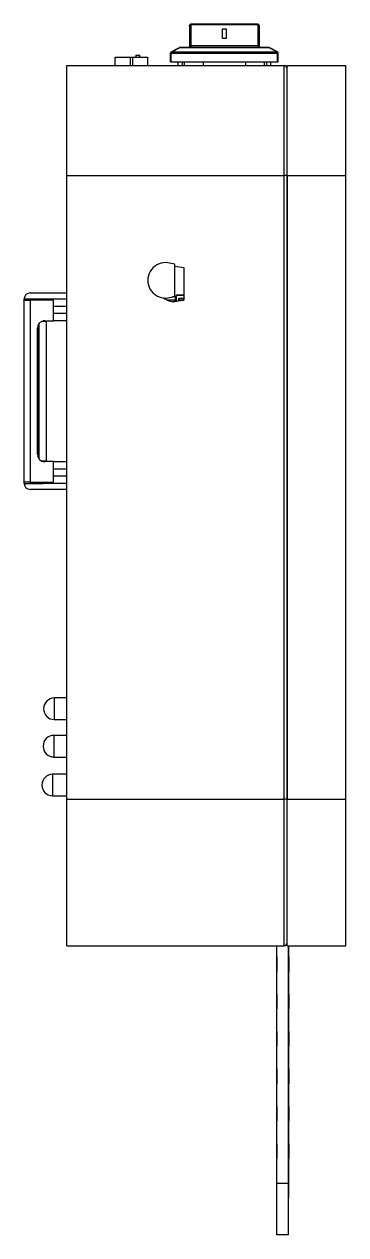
# Model space of a CAD drawing. Extents: x 2.69 to 8.09, y 2.38 to 7.06.
# Drawn here: x 7.613 to 8.045, y 2.377 to 4.001 of the extents above; entities that cross this region are included whole.
import ezdxf

# ---------------------------------------------------------------- set-up
doc = ezdxf.new("R2010")
doc.units = 0
doc.header["$LTSCALE"] = 0.5
doc.layers.add('TANGENT_LINES', color=7, linetype='CONTINUOUS')
doc.layers.add('VISIBLE', color=7, linetype='CONTINUOUS')

msp = doc.modelspace()

# ---------------------------------------------------------------- linework, layer by layer
at = {"layer": 'TANGENT_LINES'}
for p, q in [((7.8369, 4.0014), (7.8369, 4.0011)), ((7.8369, 4.0011), (7.9265, 4.0011)), ((7.8369, 4.0011), (7.8369, 3.9722)), ((7.9265, 4.0014), (7.9265, 4.0011)), ((7.9265, 4.0011), (7.9265, 3.9722)), ((7.8114, 3.9642), (7.9521, 3.9642)), ((7.8227, 3.9703), (7.9408, 3.9703)), ((7.8369, 3.9722), (7.8369, 3.9705)), ((7.9265, 3.9722), (7.9265, 3.9705)), ((7.9521, 3.9642), (7.9408, 3.9703)), ((7.7553, 3.957), (7.7553, 3.9459)), ((7.7592, 3.9459), (7.7592, 3.957)), ((7.8104, 3.9625), (7.9531, 3.9625)), ((7.8104, 3.9508), (7.8104, 3.9625)), ((7.8281, 3.9508), (7.8281, 3.9459)), ((7.9354, 3.9508), (7.9354, 3.9459)), ((7.9531, 3.9508), (7.9531, 3.9625)), ((7.9619, 3.7983), (7.9619, 3.9459)), ((7.6706, 3.7983), (7.9619, 3.7983)), ((7.9619, 2.9617), (7.9619, 3.7983)), ((7.9659, 3.7983), (7.9619, 3.7983)), ((7.9659, 3.7983), (8.0446, 3.7983)), ((7.6213, 3.631), (7.6213, 3.3869)), ((7.8152, 3.6291), (7.8152, 3.6312)), ((7.8165, 3.6357), (7.817, 3.6357)), ((7.817, 3.6357), (7.817, 3.6294)), ((7.8189, 3.6375), (7.8189, 3.6381)), ((7.8274, 3.6375), (7.8189, 3.6375)), ((7.8208, 3.6326), (7.8214, 3.6326)), ((7.8208, 3.6312), (7.8208, 3.6326)), ((7.822, 3.6338), (7.8274, 3.6338)), ((7.822, 3.6332), (7.822, 3.6338)), ((7.6706, 2.9617), (7.9619, 2.9617)), ((7.9619, 2.7648), (7.9619, 2.9617)), ((7.9659, 2.9617), (7.9619, 2.9617)), ((7.9659, 2.9617), (8.0446, 2.9617)), ((7.9523, 2.4361), (7.9522, 2.4361)), ((7.968, 2.4361), (7.9681, 2.4361))]:
    msp.add_line(p, q, dxfattribs=at)
for points in [[(7.835, 3.9994), (7.835, 3.9998), (7.8351, 4.0001), (7.8353, 4.0004), (7.8356, 4.0006), (7.8359, 4.0008), (7.8362, 4.001), (7.8366, 4.0011), (7.8369, 4.0011)], [(7.9265, 4.0011), (7.9269, 4.0011), (7.9273, 4.001), (7.9276, 4.0008), (7.9279, 4.0006), (7.9282, 4.0004), (7.9283, 4.0001), (7.9284, 3.9998), (7.9285, 3.9994)], [(7.8108, 3.9641), (7.8108, 3.9641), (7.8108, 3.964), (7.8107, 3.964), (7.8107, 3.964), (7.8107, 3.964), (7.8107, 3.9639), (7.8107, 3.9639), (7.8107, 3.9639), (7.8106, 3.9638), (7.8106, 3.9638), (7.8106, 3.9638), (7.8106, 3.9638), (7.8106, 3.9637), (7.8106, 3.9637), (7.8106, 3.9637), (7.8105, 3.9636), (7.8105, 3.9636), (7.8105, 3.9636), (7.8105, 3.9635), (7.8105, 3.9635), (7.8105, 3.9635), (7.8105, 3.9634), (7.8105, 3.9634), (7.8105, 3.9634), (7.8105, 3.9633), (7.8105, 3.9633), (7.8104, 3.9632), (7.8104, 3.9632), (7.8104, 3.9632), (7.8104, 3.9631), (7.8104, 3.9631), (7.8104, 3.9631), (7.8104, 3.963), (7.8104, 3.963), (7.8104, 3.963), (7.8104, 3.9629), (7.8104, 3.9629), (7.8104, 3.9629), (7.8104, 3.9628), (7.8104, 3.9628), (7.8104, 3.9628), (7.8104, 3.9627), (7.8104, 3.9627), (7.8104, 3.9626), (7.8104, 3.9626), (7.8104, 3.9626), (7.8104, 3.9625), (7.8104, 3.9625)], [(7.9531, 3.9625), (7.9531, 3.9625), (7.9531, 3.9626), (7.9531, 3.9626), (7.9531, 3.9626), (7.9531, 3.9627), (7.9531, 3.9627), (7.9531, 3.9628), (7.9531, 3.9628), (7.9531, 3.9628), (7.9531, 3.9629), (7.9531, 3.9629), (7.9531, 3.9629), (7.9531, 3.963), (7.9531, 3.963), (7.9531, 3.963), (7.953, 3.9631), (7.953, 3.9631), (7.953, 3.9631), (7.953, 3.9632), (7.953, 3.9632), (7.953, 3.9632), (7.953, 3.9633), (7.953, 3.9633), (7.953, 3.9634), (7.953, 3.9634), (7.953, 3.9634), (7.953, 3.9635), (7.953, 3.9635), (7.9529, 3.9635), (7.9529, 3.9636), (7.9529, 3.9636), (7.9529, 3.9636), (7.9529, 3.9637), (7.9529, 3.9637), (7.9529, 3.9637), (7.9529, 3.9638), (7.9529, 3.9638), (7.9528, 3.9638), (7.9528, 3.9638), (7.9528, 3.9639), (7.9528, 3.9639), (7.9528, 3.9639), (7.9528, 3.964), (7.9527, 3.964), (7.9527, 3.964), (7.9527, 3.964), (7.9527, 3.9641), (7.9527, 3.9641)], [(7.8208, 3.6326), (7.8208, 3.6326), (7.8208, 3.6327), (7.8208, 3.6327), (7.8208, 3.6328), (7.8208, 3.6328), (7.8208, 3.6328), (7.8208, 3.6329), (7.8208, 3.6329), (7.8208, 3.6329), (7.8208, 3.633), (7.8209, 3.633), (7.8209, 3.6331), (7.8209, 3.6331), (7.8209, 3.6331), (7.8209, 3.6332), (7.8209, 3.6332), (7.821, 3.6332), (7.821, 3.6333), (7.821, 3.6333), (7.821, 3.6333), (7.821, 3.6334), (7.8211, 3.6334), (7.8211, 3.6334), (7.8211, 3.6334), (7.8212, 3.6335), (7.8212, 3.6335), (7.8212, 3.6335), (7.8212, 3.6335), (7.8213, 3.6336), (7.8213, 3.6336), (7.8213, 3.6336), (7.8214, 3.6336), (7.8214, 3.6336), (7.8214, 3.6337), (7.8215, 3.6337), (7.8215, 3.6337), (7.8215, 3.6337), (7.8216, 3.6337), (7.8216, 3.6337), (7.8217, 3.6337), (7.8217, 3.6337), (7.8217, 3.6338), (7.8218, 3.6338), (7.8218, 3.6338), (7.8218, 3.6338), (7.8219, 3.6338), (7.8219, 3.6338), (7.822, 3.6338)]]:
    msp.add_lwpolyline(points, dxfattribs=at)
at = {"layer": 'VISIBLE'}
for p, q in [((7.835, 3.9994), (7.835, 3.9705)), ((7.9265, 4.0014), (7.8369, 4.0014)), ((7.9285, 3.9994), (7.9285, 3.9705)), ((7.8793, 3.9951), (7.8842, 3.9951)), ((7.8793, 3.9824), (7.8793, 3.9951)), ((7.8842, 3.9824), (7.8793, 3.9824)), ((7.8793, 3.9824), (7.8793, 3.9822)), ((7.8842, 3.9822), (7.8793, 3.9822)), ((7.8842, 3.9951), (7.8842, 3.9824)), ((7.8842, 3.9824), (7.8842, 3.9822)), ((7.8104, 3.9642), (7.8218, 3.9703)), ((7.8114, 3.9642), (7.8108, 3.9641)), ((7.8114, 3.9642), (7.8227, 3.9703)), ((7.8227, 3.9705), (7.9408, 3.9705)), ((7.9265, 3.9722), (7.8369, 3.9722)), ((7.953, 3.9642), (7.9417, 3.9703)), ((7.9521, 3.9642), (7.9527, 3.9641)), ((7.7356, 3.957), (7.7553, 3.957)), ((7.7356, 3.9459), (7.7356, 3.957)), ((7.7553, 3.957), (7.7592, 3.957)), ((7.7592, 3.957), (7.7789, 3.957)), ((7.7631, 3.9597), (7.7631, 3.957)), ((7.7631, 3.9597), (7.768, 3.9597)), ((7.7636, 3.9599), (7.7636, 3.9597)), ((7.7636, 3.9599), (7.7686, 3.9599)), ((7.768, 3.957), (7.768, 3.9597)), ((7.7686, 3.957), (7.7686, 3.9599)), ((7.7789, 3.957), (7.7789, 3.9459)), ((7.8104, 3.9625), (7.8094, 3.9625)), ((7.8094, 3.9508), (7.8094, 3.9625)), ((7.8094, 3.9508), (7.8104, 3.9508)), ((7.8104, 3.9508), (7.9531, 3.9508)), ((7.8197, 3.9459), (7.8197, 3.9508)), ((7.8251, 3.9508), (7.8251, 3.9459)), ((7.8532, 3.9508), (7.8532, 3.9459)), ((7.9103, 3.9508), (7.9103, 3.9459)), ((7.9383, 3.9508), (7.9383, 3.9459)), ((7.9437, 3.9508), (7.9437, 3.9459)), ((7.9541, 3.9625), (7.9531, 3.9625)), ((7.9531, 3.9508), (7.9541, 3.9508)), ((7.9541, 3.9508), (7.9541, 3.9625)), ((7.6706, 3.9459), (7.9619, 3.9459)), ((7.6706, 3.7983), (7.6706, 3.9459)), ((7.9659, 3.9459), (8.0446, 3.9459)), ((7.9659, 3.7983), (7.9659, 3.9459)), ((8.0446, 3.7983), (8.0446, 3.9459)), ((7.6706, 2.9617), (7.6706, 3.7983)), ((7.9659, 3.7983), (7.9659, 2.9617)), ((7.9659, 2.9617), (7.9659, 3.7983)), ((8.0446, 2.9617), (8.0446, 3.7983)), ((7.8155, 3.6796), (7.8036, 3.6815)), ((7.8155, 3.6359), (7.8155, 3.6796)), ((7.8155, 3.6766), (7.8274, 3.6748)), ((7.8274, 3.6748), (7.8274, 3.631)), ((7.6213, 3.6409), (7.6706, 3.6409)), ((7.6135, 3.631), (7.6135, 3.633)), ((7.6135, 3.633), (7.6213, 3.633)), ((7.6135, 3.3869), (7.6135, 3.631)), ((7.6135, 3.631), (7.6213, 3.631)), ((7.6213, 3.633), (7.639, 3.633)), ((7.6213, 3.631), (7.6213, 3.633)), ((7.6322, 3.632), (7.6213, 3.632)), ((7.6528, 3.631), (7.6213, 3.631)), ((7.6322, 3.631), (7.6322, 3.632)), ((7.639, 3.633), (7.6706, 3.633)), ((7.639, 3.631), (7.639, 3.633)), ((7.6528, 3.6035), (7.6528, 3.631)), ((7.6528, 3.6232), (7.6706, 3.6232)), ((7.8036, 3.634), (7.8155, 3.6359)), ((7.8152, 3.6312), (7.8055, 3.6312)), ((7.8165, 3.6354), (7.8123, 3.6354)), ((7.8152, 3.6312), (7.8165, 3.6312)), ((7.8274, 3.631), (7.8155, 3.6291)), ((7.8165, 3.6293), (7.8165, 3.6357)), ((7.8189, 3.6381), (7.8274, 3.6381)), ((7.8201, 3.6299), (7.8201, 3.6312)), ((7.8201, 3.6312), (7.8274, 3.6312)), ((7.8201, 3.6312), (7.8213, 3.6301)), ((7.8214, 3.6312), (7.8214, 3.6326)), ((7.822, 3.6332), (7.8274, 3.6332)), ((7.6706, 3.6133), (7.6528, 3.6133)), ((7.6706, 3.6133), (7.6528, 3.6133)), ((7.6312, 3.4243), (7.6312, 3.5936)), ((7.6322, 3.4203), (7.6322, 3.5978)), ((7.6322, 3.4203), (7.6322, 3.5978)), ((7.6331, 3.5992), (7.6331, 3.4187)), ((7.6331, 3.4187), (7.6331, 3.5992)), ((7.643, 3.6025), (7.637, 3.6025)), ((7.641, 3.6035), (7.639, 3.6035)), ((7.641, 3.6035), (7.6528, 3.6035)), ((7.643, 3.6025), (7.643, 3.4155)), ((7.6706, 3.6035), (7.6528, 3.6035)), ((7.6705, 3.5976), (7.6706, 3.5976)), ((7.6705, 3.4204), (7.6705, 3.5976)), ((7.6369, 3.4155), (7.643, 3.4155)), ((7.639, 3.4145), (7.641, 3.4145)), ((7.6528, 3.4145), (7.641, 3.4145)), ((7.6528, 3.4145), (7.6706, 3.4145)), ((7.6528, 3.3869), (7.6528, 3.4145)), ((7.6706, 3.4204), (7.6705, 3.4204)), ((7.6528, 3.4047), (7.6706, 3.4047)), ((7.6135, 3.385), (7.6135, 3.3869)), ((7.6213, 3.3869), (7.6135, 3.3869)), ((7.6135, 3.385), (7.6213, 3.385)), ((7.6213, 3.3869), (7.6213, 3.385)), ((7.6213, 3.3869), (7.6528, 3.3869)), ((7.6213, 3.386), (7.6322, 3.386)), ((7.6213, 3.385), (7.639, 3.385)), ((7.6322, 3.386), (7.6322, 3.3869)), ((7.639, 3.3869), (7.639, 3.385)), ((7.6706, 3.385), (7.639, 3.385)), ((7.6706, 3.3948), (7.6528, 3.3948)), ((7.6706, 3.3948), (7.6528, 3.3948)), ((7.6706, 3.3771), (7.6213, 3.3771)), ((7.6706, 3.0974), (7.6537, 3.0974)), ((7.6537, 3.0974), (7.6537, 3.0683)), ((7.6537, 3.0683), (7.6706, 3.0683)), ((7.6706, 3.0472), (7.653, 3.0472)), ((7.653, 3.0472), (7.653, 3.0181)), ((7.653, 3.0181), (7.6706, 3.0181)), ((7.6706, 2.995), (7.6513, 2.995)), ((7.6513, 2.995), (7.6513, 2.966)), ((7.6513, 2.966), (7.6706, 2.966)), ((7.6706, 2.7648), (7.6706, 2.9617)), ((7.9659, 2.7648), (7.9659, 2.9617)), ((8.0446, 2.7648), (8.0446, 2.9617)), ((7.6706, 2.7648), (7.9619, 2.7648)), ((7.9522, 2.7501), (7.9522, 2.7648)), ((7.9523, 2.4459), (7.9523, 2.7648)), ((7.9659, 2.7648), (8.0446, 2.7648)), ((7.968, 2.4459), (7.968, 2.7648)), ((7.9681, 2.7501), (7.9681, 2.7648)), ((7.9522, 2.7501), (7.9523, 2.7501)), ((7.9522, 2.7501), (7.9522, 2.7304)), ((7.9681, 2.7501), (7.968, 2.7501)), ((7.9681, 2.7501), (7.9681, 2.7304)), ((7.9522, 2.6999), (7.9522, 2.7304)), ((7.9522, 2.7304), (7.9523, 2.7304)), ((7.9681, 2.7304), (7.968, 2.7304)), ((7.9681, 2.6999), (7.9681, 2.7304)), ((7.9522, 2.6999), (7.9523, 2.6999)), ((7.9522, 2.6999), (7.9522, 2.6802)), ((7.9681, 2.6999), (7.968, 2.6999)), ((7.9681, 2.6999), (7.9681, 2.6802)), ((7.9522, 2.6802), (7.9523, 2.6802)), ((7.9522, 2.6497), (7.9522, 2.6802)), ((7.9681, 2.6802), (7.968, 2.6802)), ((7.9681, 2.6497), (7.9681, 2.6802)), ((7.9522, 2.6497), (7.9523, 2.6497)), ((7.9522, 2.6497), (7.9522, 2.63)), ((7.9681, 2.6497), (7.968, 2.6497)), ((7.9681, 2.6497), (7.9681, 2.63)), ((7.9522, 2.5995), (7.9522, 2.63)), ((7.9522, 2.63), (7.9523, 2.63)), ((7.9681, 2.63), (7.968, 2.63)), ((7.9681, 2.5995), (7.9681, 2.63)), ((7.9522, 2.5995), (7.9523, 2.5995)), ((7.9522, 2.5995), (7.9522, 2.5798)), ((7.9681, 2.5995), (7.968, 2.5995)), ((7.9681, 2.5995), (7.9681, 2.5798)), ((7.9522, 2.5798), (7.9523, 2.5798)), ((7.9522, 2.5493), (7.9522, 2.5798)), ((7.9681, 2.5798), (7.968, 2.5798)), ((7.9681, 2.5493), (7.9681, 2.5798)), ((7.9522, 2.5493), (7.9523, 2.5493)), ((7.9522, 2.5493), (7.9522, 2.5296)), ((7.9681, 2.5493), (7.968, 2.5493)), ((7.9681, 2.5493), (7.9681, 2.5296)), ((7.9522, 2.4991), (7.9522, 2.5296)), ((7.9522, 2.5296), (7.9523, 2.5296)), ((7.9681, 2.5296), (7.968, 2.5296)), ((7.9681, 2.4991), (7.9681, 2.5296)), ((7.9522, 2.4991), (7.9523, 2.4991)), ((7.9522, 2.4991), (7.9522, 2.4794)), ((7.9681, 2.4991), (7.968, 2.4991)), ((7.9681, 2.4991), (7.9681, 2.4794)), ((7.9522, 2.4794), (7.9523, 2.4794)), ((7.9522, 2.4361), (7.9522, 2.4794)), ((7.9681, 2.4794), (7.968, 2.4794)), ((7.9681, 2.4361), (7.9681, 2.4794)), ((7.9523, 2.377), (7.9523, 2.4459)), ((7.968, 2.4459), (7.9523, 2.4459)), ((7.968, 2.377), (7.968, 2.4459)), ((7.9522, 2.4262), (7.9522, 2.4361)), ((7.9522, 2.4262), (7.9523, 2.4262)), ((7.968, 2.4262), (7.9681, 2.4262)), ((7.9681, 2.4262), (7.9681, 2.4361)), ((7.968, 2.377), (7.9523, 2.377))]:
    msp.add_line(p, q, dxfattribs=at)
for points in [[(7.8102, 3.9641), (7.8102, 3.9641), (7.8102, 3.9641), (7.8102, 3.9641), (7.8102, 3.9641), (7.8102, 3.9641), (7.8102, 3.9641), (7.8102, 3.9641), (7.8102, 3.9641), (7.8102, 3.9641), (7.8102, 3.9641), (7.8102, 3.9641), (7.8102, 3.9641), (7.8102, 3.9641), (7.8102, 3.9641), (7.8102, 3.964), (7.8102, 3.964), (7.8102, 3.964), (7.8102, 3.964), (7.8102, 3.964), (7.8103, 3.964), (7.8103, 3.964), (7.8103, 3.964), (7.8103, 3.964), (7.8103, 3.964), (7.8103, 3.964), (7.8103, 3.964), (7.8103, 3.964), (7.8103, 3.964), (7.8103, 3.964), (7.8103, 3.964), (7.8104, 3.964), (7.8104, 3.964), (7.8104, 3.964), (7.8104, 3.964), (7.8104, 3.964), (7.8104, 3.964), (7.8104, 3.964), (7.8104, 3.964), (7.8104, 3.964), (7.8104, 3.9641), (7.8105, 3.9641), (7.8105, 3.9641), (7.8105, 3.9641), (7.8105, 3.9641), (7.8105, 3.9641), (7.8105, 3.9641), (7.8105, 3.9641), (7.8105, 3.9641), (7.8105, 3.9641), (7.8106, 3.9641), (7.8106, 3.9641), (7.8106, 3.9641), (7.8106, 3.9641), (7.8106, 3.9641), (7.8106, 3.9641), (7.8106, 3.9641), (7.8106, 3.9641), (7.8106, 3.9641), (7.8107, 3.9641), (7.8107, 3.9641), (7.8107, 3.9641), (7.8107, 3.9641), (7.8107, 3.9641), (7.8107, 3.9641), (7.8107, 3.9641), (7.8107, 3.9641), (7.8107, 3.9641), (7.8107, 3.9641), (7.8108, 3.9641), (7.8108, 3.9641), (7.8108, 3.9641), (7.8108, 3.9641)], [(7.8224, 3.9705), (7.8225, 3.9704), (7.8227, 3.9703)], [(7.8827, 3.9726), (7.8827, 3.9726), (7.8826, 3.9726), (7.8826, 3.9726), (7.8825, 3.9726), (7.8825, 3.9726), (7.8824, 3.9726), (7.8823, 3.9726), (7.8823, 3.9726), (7.8822, 3.9726), (7.8821, 3.9726), (7.882, 3.9726), (7.8819, 3.9726), (7.8818, 3.9726), (7.8817, 3.9726), (7.8815, 3.9726), (7.8814, 3.9726), (7.8813, 3.9726), (7.8812, 3.9726), (7.881, 3.9726), (7.8809, 3.9726), (7.8808, 3.9726), (7.8806, 3.9726), (7.8805, 3.9726), (7.8804, 3.9726), (7.8803, 3.9726), (7.8802, 3.9726), (7.8801, 3.9726), (7.88, 3.9726), (7.8799, 3.9726), (7.8798, 3.9726), (7.8797, 3.9726), (7.8796, 3.9726), (7.8795, 3.9726), (7.8794, 3.9726), (7.8794, 3.9726), (7.8793, 3.9726), (7.8792, 3.9726), (7.8791, 3.9726), (7.879, 3.9726), (7.8789, 3.9726), (7.8788, 3.9726), (7.8788, 3.9726), (7.8787, 3.9726), (7.8786, 3.9726), (7.8785, 3.9726), (7.8784, 3.9726), (7.8783, 3.9726), (7.8782, 3.9726), (7.8781, 3.9726), (7.8781, 3.9726), (7.878, 3.9726), (7.8779, 3.9726), (7.8778, 3.9726), (7.8777, 3.9726), (7.8776, 3.9726), (7.8775, 3.9726), (7.8775, 3.9726), (7.8774, 3.9726), (7.8773, 3.9726), (7.8772, 3.9726), (7.8771, 3.9726), (7.877, 3.9726), (7.8769, 3.9726), (7.8769, 3.9726), (7.8768, 3.9725), (7.8767, 3.9725), (7.8766, 3.9725), (7.8765, 3.9725), (7.8764, 3.9725), (7.8763, 3.9725), (7.8763, 3.9725), (7.8762, 3.9725), (7.8761, 3.9725), (7.876, 3.9725), (7.8759, 3.9725), (7.8759, 3.9725), (7.8758, 3.9725), (7.8757, 3.9725), (7.8756, 3.9725), (7.8755, 3.9725), (7.8754, 3.9725), (7.8753, 3.9725), (7.8752, 3.9725), (7.8751, 3.9725), (7.875, 3.9725), (7.8749, 3.9725), (7.8747, 3.9725), (7.8746, 3.9724), (7.8745, 3.9724), (7.8744, 3.9724), (7.8742, 3.9724), (7.8741, 3.9724), (7.874, 3.9724), (7.8739, 3.9724), (7.8738, 3.9724), (7.8737, 3.9724), (7.8736, 3.9724), (7.8736, 3.9724), (7.8735, 3.9724), (7.8734, 3.9724), (7.8733, 3.9724), (7.8733, 3.9724), (7.8732, 3.9724), (7.8731, 3.9724), (7.873, 3.9724), (7.873, 3.9723), (7.8729, 3.9723), (7.8728, 3.9723), (7.8727, 3.9723), (7.8726, 3.9723), (7.8725, 3.9723), (7.8725, 3.9723), (7.8724, 3.9723), (7.8723, 3.9723), (7.8722, 3.9723), (7.8722, 3.9723), (7.8721, 3.9723), (7.872, 3.9723), (7.8719, 3.9723), (7.8718, 3.9723), (7.8718, 3.9723), (7.8717, 3.9723), (7.8716, 3.9722), (7.8715, 3.9722), (7.8714, 3.9722), (7.8713, 3.9722), (7.8713, 3.9722), (7.8712, 3.9722)], [(7.8923, 3.9722), (7.8923, 3.9722), (7.8922, 3.9722), (7.8922, 3.9722), (7.8921, 3.9722), (7.8921, 3.9722), (7.892, 3.9722), (7.892, 3.9722), (7.8919, 3.9722), (7.8918, 3.9722), (7.8917, 3.9723), (7.8917, 3.9723), (7.8916, 3.9723), (7.8915, 3.9723), (7.8914, 3.9723), (7.8914, 3.9723), (7.8913, 3.9723), (7.8912, 3.9723), (7.8911, 3.9723), (7.8911, 3.9723), (7.891, 3.9723), (7.8909, 3.9723), (7.8908, 3.9723), (7.8908, 3.9723), (7.8907, 3.9723), (7.8906, 3.9723), (7.8905, 3.9723), (7.8905, 3.9724), (7.8904, 3.9724), (7.8903, 3.9724), (7.8902, 3.9724), (7.8902, 3.9724), (7.8901, 3.9724), (7.89, 3.9724), (7.89, 3.9724), (7.8899, 3.9724), (7.8898, 3.9724), (7.8897, 3.9724), (7.8897, 3.9724), (7.8896, 3.9724), (7.8895, 3.9724), (7.8894, 3.9724), (7.8893, 3.9724), (7.8892, 3.9724), (7.8891, 3.9724), (7.889, 3.9724), (7.8888, 3.9725), (7.8887, 3.9725), (7.8886, 3.9725), (7.8885, 3.9725), (7.8884, 3.9725), (7.8883, 3.9725), (7.8882, 3.9725), (7.888, 3.9725), (7.888, 3.9725), (7.8879, 3.9725), (7.8878, 3.9725), (7.8877, 3.9725), (7.8876, 3.9725), (7.8875, 3.9725), (7.8875, 3.9725), (7.8874, 3.9725), (7.8873, 3.9725), (7.8872, 3.9725), (7.8872, 3.9725), (7.8871, 3.9725), (7.887, 3.9725), (7.8869, 3.9725), (7.8869, 3.9725), (7.8868, 3.9725), (7.8867, 3.9725), (7.8866, 3.9726), (7.8865, 3.9726), (7.8864, 3.9726), (7.8864, 3.9726), (7.8863, 3.9726), (7.8862, 3.9726), (7.8861, 3.9726), (7.886, 3.9726), (7.886, 3.9726), (7.8859, 3.9726), (7.8858, 3.9726), (7.8857, 3.9726), (7.8856, 3.9726), (7.8856, 3.9726), (7.8855, 3.9726), (7.8854, 3.9726), (7.8853, 3.9726), (7.8852, 3.9726), (7.8851, 3.9726), (7.8851, 3.9726), (7.885, 3.9726), (7.8849, 3.9726), (7.8848, 3.9726), (7.8847, 3.9726), (7.8847, 3.9726), (7.8846, 3.9726), (7.8845, 3.9726), (7.8844, 3.9726), (7.8843, 3.9726), (7.8842, 3.9726), (7.8842, 3.9726), (7.8841, 3.9726), (7.884, 3.9726), (7.8839, 3.9726), (7.8838, 3.9726), (7.8837, 3.9726), (7.8837, 3.9726), (7.8836, 3.9726), (7.8835, 3.9726), (7.8834, 3.9726), (7.8833, 3.9726), (7.8833, 3.9726), (7.8832, 3.9726), (7.8831, 3.9726), (7.883, 3.9726), (7.883, 3.9726), (7.8829, 3.9726), (7.8828, 3.9726), (7.8828, 3.9726), (7.8827, 3.9726)], [(7.9408, 3.9703), (7.9409, 3.9704), (7.9411, 3.9705)], [(7.9527, 3.9641), (7.9527, 3.9641), (7.9527, 3.9641), (7.9527, 3.9641), (7.9527, 3.9641), (7.9527, 3.9641), (7.9527, 3.9641), (7.9528, 3.9641), (7.9528, 3.9641), (7.9528, 3.9641), (7.9528, 3.9641), (7.9528, 3.9641), (7.9528, 3.9641), (7.9528, 3.9641), (7.9528, 3.9641), (7.9528, 3.9641), (7.9529, 3.9641), (7.9529, 3.9641), (7.9529, 3.9641), (7.9529, 3.9641), (7.9529, 3.9641), (7.9529, 3.9641), (7.9529, 3.9641), (7.9529, 3.9641), (7.9529, 3.9641), (7.953, 3.9641), (7.953, 3.9641), (7.953, 3.9641), (7.953, 3.9641), (7.953, 3.9641), (7.953, 3.9641), (7.953, 3.964), (7.953, 3.964), (7.953, 3.964), (7.9531, 3.964), (7.9531, 3.964), (7.9531, 3.964), (7.9531, 3.964), (7.9531, 3.964), (7.9531, 3.964), (7.9531, 3.964), (7.9531, 3.964), (7.9531, 3.964), (7.9531, 3.964), (7.9532, 3.964), (7.9532, 3.964), (7.9532, 3.964), (7.9532, 3.964), (7.9532, 3.964), (7.9532, 3.964), (7.9532, 3.964), (7.9532, 3.964), (7.9532, 3.964), (7.9532, 3.964), (7.9532, 3.964), (7.9532, 3.964), (7.9532, 3.964), (7.9533, 3.9641), (7.9533, 3.9641), (7.9533, 3.9641), (7.9533, 3.9641), (7.9533, 3.9641), (7.9533, 3.9641), (7.9533, 3.9641), (7.9533, 3.9641), (7.9533, 3.9641), (7.9533, 3.9641), (7.9533, 3.9641), (7.9533, 3.9641), (7.9533, 3.9641), (7.9533, 3.9641), (7.9533, 3.9641), (7.9532, 3.9641)], [(7.8189, 3.6375), (7.8189, 3.6375), (7.8188, 3.6375), (7.8187, 3.6375), (7.8187, 3.6375), (7.8186, 3.6375), (7.8185, 3.6375), (7.8185, 3.6375), (7.8184, 3.6375), (7.8184, 3.6374), (7.8183, 3.6374), (7.8183, 3.6374), (7.8182, 3.6374), (7.8181, 3.6374), (7.8181, 3.6373), (7.818, 3.6373), (7.818, 3.6373), (7.8179, 3.6373), (7.8179, 3.6372), (7.8178, 3.6372), (7.8178, 3.6371), (7.8177, 3.6371), (7.8177, 3.6371), (7.8176, 3.637), (7.8176, 3.637), (7.8175, 3.6369), (7.8175, 3.6369), (7.8175, 3.6368), (7.8174, 3.6368), (7.8174, 3.6367), (7.8174, 3.6367), (7.8173, 3.6366), (7.8173, 3.6366), (7.8173, 3.6365), (7.8172, 3.6365), (7.8172, 3.6364), (7.8172, 3.6364), (7.8172, 3.6363), (7.8171, 3.6363), (7.8171, 3.6362), (7.8171, 3.6361), (7.8171, 3.6361), (7.8171, 3.636), (7.8171, 3.636), (7.8171, 3.6359), (7.8171, 3.6358), (7.8171, 3.6358), (7.817, 3.6357), (7.817, 3.6357)]]:
    msp.add_lwpolyline(points, dxfattribs=at)
for centre, radius, start, end in [((7.8369, 3.9994), 0.00197, 90, 180), ((7.9265, 3.9994), 0.00197, 0, 90), ((7.8114, 3.9625), 0.00197, 125.5316, 180), ((7.8114, 3.9625), 0.00197, 118, 125.5316), ((7.8227, 3.9685), 0.00197, 98.6123, 118), ((7.8227, 3.9685), 0.00197, 90, 98.6123), ((7.8369, 3.9702), 0.00197, 90, 172.7379), ((7.9265, 3.9702), 0.00197, 7.2621, 90), ((7.9408, 3.9685), 0.00197, 81.3887, 90), ((7.9408, 3.9685), 0.00197, 62, 81.3886), ((7.9521, 3.9625), 0.00197, 54.4684, 62), ((7.9521, 3.9625), 0.00197, 0, 54.4684), ((7.9619, 3.942), 0.00394, 0, 90), ((7.803, 3.6577), 0.0238, 88.5119, 271.4881), ((7.6213, 3.633), 0.00787, 90, 180), ((7.8149, 3.6529), 0.0238, 231.8687, 271.4881), ((7.8189, 3.6357), 0.00246, 90, 180), ((7.822, 3.6326), 0.000591, 90, 180), ((7.641, 3.5936), 0.00984, 90, 180), ((7.641, 3.4243), 0.00984, 180, 270), ((7.6213, 3.385), 0.00787, 180, 270), ((7.6539, 3.0829), 0.0145, 90, 270), ((7.6533, 3.0327), 0.0145, 90, 270), ((7.6516, 2.9805), 0.0145, 90, 269.0289), ((7.9619, 2.7688), 0.00394, 270, 0)]:
    msp.add_arc(centre, radius, start, end, dxfattribs=at)

doc.saveas('drawing.dxf')
